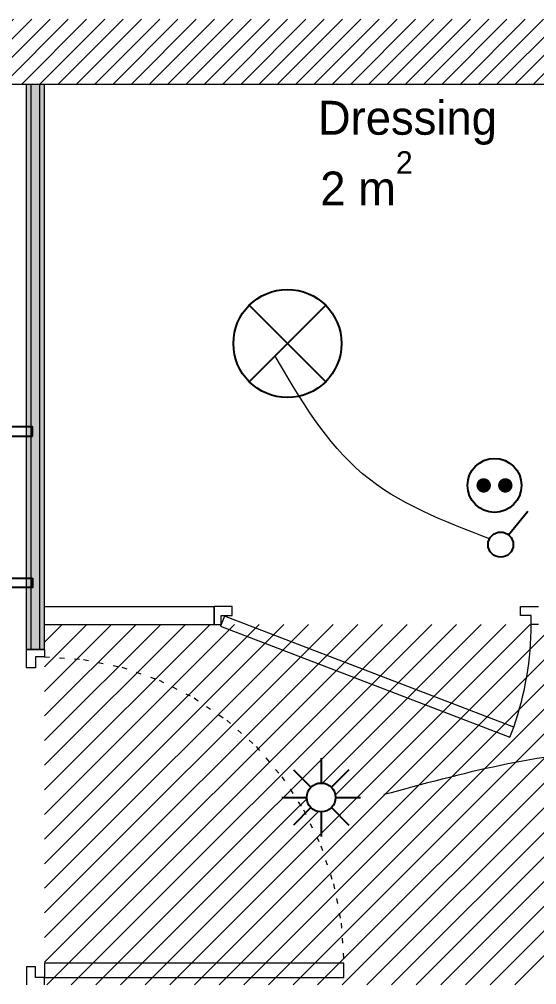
# Model space of a CAD drawing. Header units: centimetres. Extents: x 2738 to 7810, y 2495 to 5758.
# Drawn here: x 5056.7 to 5200.2, y 3884.4 to 4152.4 of the extents above; entities that cross this region are included whole.
import ezdxf

# ---------------------------------------------------------------- set-up
doc = ezdxf.new("R2010")
doc.units = ezdxf.units.CM
doc.header["$LTSCALE"] = 12.7
doc.linetypes.add('Style de ligne -18', pattern=[0.328084, 0.109361, -0.218723])
for name, color, linetype, lineweight in [('B amÈnagement intÈrieur', 7, 'Continuous', 5), ('B Faux plafonds', 7, 'Continuous', 5), ('B GÈnÈral', 7, 'Continuous', 5), ('B Général', 7, 'Continuous', 5), ('C ANNOTATIONS-texte', 7, 'Continuous', 5), ('C ANNOTATIONS-texte surfaces', 7, 'Continuous', 5), ('F REMPLISSAGE-vert clair', 7, 'Continuous', 13), ('F REMPLISSAGE-vert clair-1', 7, 'Continuous', 5), ('F REMPLISSAGE-vert foncÈ', 7, 'Continuous', 5), ('F REMPLISSAGE-vert foncé', 7, 'Continuous', 13), ('prlm-ELEC-CFO', 1, 'Continuous', 25)]:
    doc.layers.add(name, color=color, linetype=linetype, lineweight=lineweight)
doc.layers.add('prlm-CHAUFF-CONV', color=20, linetype='Continuous')
doc.styles.add('Eurostile', font='')
doc.styles.get('Eurostile').set_extended_font_data('Eurostile')

# ---------------------------------------------------------------- blocks, each defined once
blk = doc.blocks.new('xi.PTCE')
at = {"layer": 'prlm-ELEC-CFO', "color": 0}
for points in [[(-10.61, 10.61), (10.61, -10.61)], [(10.61, 10.61), (-10.61, -10.61)]]:
    blk.add_lwpolyline(points, dxfattribs=at)
at = {"layer": 'prlm-ELEC-CFO', "color": 0, "linetype": 'ByBlock'}
blk.add_circle((0, 0), 15, dxfattribs=at)
blk = doc.blocks.new('xi.SA')
at = {"layer": 'prlm-ELEC-CFO', "color": 0}
blk.add_lwpolyline([(0.2, -1.28), (5.5, 5.28)], dxfattribs=at)
blk.add_circle((-2, -4), 3.5, dxfattribs=at)
blk = doc.blocks.new('xi.PC')
at = {"color": 0, "lineweight": 5}
blk.add_wipeout([(-7.5, -7.5), (7.5, -7.5), (7.5, 7.5), (-7.5, 7.5)], dxfattribs=at).dxf.layer = 'prlm-ELEC-CFO'
at = {"layer": 'prlm-ELEC-CFO', "color": 0, "linetype": 'ByBlock', "lineweight": 5, "const_width": 2}
for points in [[(-4, 0, 1), (-2, 0, 1)], [(2, 0, 1), (4, 0, 1)]]:
    blk.add_lwpolyline(points, format="xyb", close=True, dxfattribs=at)
at = {"layer": 'prlm-ELEC-CFO', "color": 0, "linetype": 'ByBlock', "lineweight": -2}
blk.add_circle((0, 0), 7.5, dxfattribs=at)
blk = doc.blocks.new('xi.SPOT')
at = {"color": 0, "lineweight": 5}
blk.add_wipeout([(-4, 0), (-2.83, -2.83), (0, -4), (2.83, -2.83), (4, 0), (2.83, 2.83), (0, 4), (-2.83, 2.83)], dxfattribs=at).dxf.layer = 'prlm-ELEC-CFO'
at = {"layer": 'prlm-ELEC-CFO', "color": 0, "linetype": 'ByBlock', "lineweight": -2, "flags": 128}
for points in [[(0, 10.88), (0, 4)], [(-7.69, 7.69), (-2.83, 2.83)], [(7.69, 7.69), (2.83, 2.83)], [(-10.88, 0), (-4, 0)], [(4, 0), (10.88, 0)], [(-2.83, -2.83), (-7.69, -7.69)], [(0, -4), (0, -10.88)], [(2.83, -2.83), (7.69, -7.69)]]:
    blk.add_lwpolyline(points, dxfattribs=at)
at = {"layer": 'prlm-ELEC-CFO', "color": 0, "linetype": 'ByBlock', "lineweight": -2}
blk.add_circle((0, 0), 4, dxfattribs=at)
blk = doc.blocks.new('xi.TSL-050-050')
at = {"layer": 'prlm-CHAUFF-CONV', "linetype": 'ByBlock', "lineweight": -2}
h = blk.add_hatch(color=0, dxfattribs=at)
edge = h.paths.add_edge_path()
edge.add_arc((-23.5, 7.5), 1.5, 0, 360)
edge = h.paths.add_edge_path(flags=17)
edge.add_arc((-23.5, 7.5), 1, 0, 360)
edge = h.paths.add_edge_path()
edge.add_arc((23.5, 7.5), 1.5, 0, 360)
edge = h.paths.add_edge_path(flags=17)
edge.add_arc((23.5, 7.5), 1, 0, 360)
at = {"layer": 'prlm-CHAUFF-CONV', "color": 0, "linetype": 'ByBlock', "lineweight": -2, "flags": 128}
for points in [[(23.5, 9), (-23.5, 9)], [(23.5, 6), (-23.5, 6)]]:
    blk.add_lwpolyline(points, dxfattribs=at)
at = {"layer": 'prlm-CHAUFF-CONV', "color": 0, "linetype": 'ByBlock', "lineweight": -2}
for points in [[(-19.73, 0), (-22.27, 0), (-22.27, 6), (-19.73, 6)], [(19.73, 0), (22.27, 0), (22.27, 6), (19.73, 6)]]:
    blk.add_lwpolyline(points, close=True, dxfattribs=at)
for centre, radius in [((-23.5, 7.5), 1.5), ((-23.5, 7.5), 1), ((23.5, 7.5), 1.5), ((23.5, 7.5), 1)]:
    blk.add_circle(centre, radius, dxfattribs=at)

msp = doc.modelspace()

# ---------------------------------------------------------------- hatches: boundary and pattern name
at = {"layer": 'B GÈnÈral', "linetype": 'Continuous', "lineweight": 5}
h = msp.add_hatch(dxfattribs=at)
h.set_pattern_fill('50_BETON', style=0, pattern_type=2)
h.set_pattern_definition([(45, (0, 0), (2.4253472, -2.6458333), [])])
h.paths.add_polyline_path([(5431.35, 4152.39), (4337.44, 4152.39), (4355.44, 4134.39), (5431.35, 4134.39)])

# ---------------------------------------------------------------- linework, layer by layer
at = {"layer": 'B amÈnagement intÈrieur', "color": 253, "linetype": 'Continuous', "lineweight": 5, "true_color": 0xaaaaaa}
for p, q in [((5063.69, 3979.49), (5068.59, 3984.39)), ((5063.69, 3972.66), (5075.42, 3984.39))]:
    msp.add_line(p, q, dxfattribs=at)
at = {"layer": 'B Faux plafonds', "color": 253, "linetype": 'Continuous', "lineweight": 5, "true_color": 0xaaaaaa}
for p, q in [((5063.69, 3965.82), (5082.26, 3984.39)), ((5063.69, 3958.99), (5089.09, 3984.39)), ((5063.69, 3952.15), (5095.93, 3984.39)), ((5063.69, 3945.32), (5102.76, 3984.39)), ((5063.69, 3938.48), (5109.6, 3984.39)), ((5063.69, 3931.65), (5116.43, 3984.39)), ((5063.69, 3924.81), (5123.27, 3984.39)), ((5063.69, 3917.98), (5130.1, 3984.39)), ((5063.69, 3911.14), (5136.94, 3984.39)), ((5063.69, 3904.31), (5143.77, 3984.39)), ((5063.69, 3897.47), (5150.61, 3984.39)), ((5063.69, 3890.64), (5157.44, 3984.39)), ((5064.28, 3884.39), (5164.28, 3984.39)), ((5071.11, 3884.39), (5171.11, 3984.39)), ((5077.95, 3884.39), (5177.95, 3984.39)), ((5084.78, 3884.39), (5184.78, 3984.39)), ((5091.62, 3884.39), (5191.62, 3984.39)), ((5098.45, 3884.39), (5198.45, 3984.39)), ((5105.29, 3884.39), (5205.29, 3984.39)), ((5112.12, 3884.39), (5212.12, 3984.39)), ((5118.96, 3884.39), (5218.96, 3984.39)), ((5125.79, 3884.39), (5225.79, 3984.39)), ((5132.63, 3884.39), (5232.63, 3984.39)), ((5139.46, 3884.39), (5239.46, 3984.39)), ((5146.3, 3884.39), (5246.3, 3984.39)), ((5153.13, 3884.39), (5253.13, 3984.39)), ((5159.97, 3884.39), (5259.97, 3984.39)), ((5166.8, 3884.39), (5266.8, 3984.39)), ((5173.64, 3884.39), (5273.64, 3984.39)), ((5180.47, 3884.39), (5280.47, 3984.39)), ((5187.31, 3884.39), (5287.31, 3984.39)), ((5194.15, 3884.39), (5294.15, 3984.39))]:
    msp.add_line(p, q, dxfattribs=at)
at = {"layer": 'B GÈnÈral', "color": 9, "linetype": 'Continuous', "true_color": 0xc0dcc0}
msp.add_solid([(5063.69, 3977.39), (5058.69, 3977.39), (5063.69, 4134.39), (5058.69, 4134.39)], dxfattribs=at)
at = {"layer": 'B Général', "color": 7, "linetype": 'Continuous', "lineweight": 18}
msp.add_line((4355.44, 4134.39), (5431.35, 4134.39), dxfattribs=at)
at = {"layer": 'B Général', "color": 7, "linetype": 'Continuous', "lineweight": 5}
for p, q in [((4355.44, 4134.39), (5431.35, 4134.39)), ((5063.69, 3989.39), (5110.71, 3989.39)), ((5110.71, 3984.39), (5110.71, 3989.39)), ((5063.69, 3984.39), (5110.71, 3984.39)), ((5061.19, 3889.39), (5058.69, 3889.39)), ((5058.69, 3889.39), (5058.69, 3884.39)), ((5061.19, 3886.39), (5061.19, 3889.39)), ((5063.69, 3886.39), (5061.19, 3886.39)), ((5063.69, 3884.39), (5063.69, 3886.39))]:
    msp.add_line(p, q, dxfattribs=at)
at = {"layer": 'B Général', "color": 98, "linetype": 'Continuous', "lineweight": 13, "true_color": 0x004400}
for p, q in [((5058.69, 3977.39), (5058.69, 4134.39)), ((5063.69, 3989.39), (5063.69, 4134.39)), ((5063.69, 3977.39), (5063.69, 3984.39)), ((5063.69, 3977.39), (5058.69, 3977.39))]:
    msp.add_line(p, q, dxfattribs=at)
at = {"layer": 'B Général', "color": 7, "linetype": 'Continuous', "lineweight": 13}
for p, q in [((5063.69, 3989.39), (5110.71, 3989.39)), ((5063.69, 3984.39), (5110.71, 3984.39))]:
    msp.add_line(p, q, dxfattribs=at)
at = {"layer": 'B Général', "color": 7, "linetype": 'Continuous', "lineweight": 9}
for p, q in [((5115.71, 3989.39), (5110.71, 3989.39)), ((5110.71, 3989.39), (5110.71, 3984.39)), ((5115.71, 3986.89), (5115.71, 3989.39)), ((5195.71, 3986.89), (5195.71, 3989.39)), ((5195.71, 3989.39), (5200.71, 3989.39)), ((5113.61, 3986.72), (5112.54, 3983.92)), ((5112.71, 3984.39), (5112.71, 3986.89)), ((5112.71, 3986.89), (5115.71, 3986.89)), ((5193.9, 3955.9), (5113.61, 3986.72)), ((5198.71, 3986.89), (5195.71, 3986.89)), ((5198.71, 3984.39), (5198.71, 3986.89)), ((5110.71, 3984.39), (5112.71, 3984.39)), ((5112.54, 3983.92), (5192.82, 3953.1)), ((5200.71, 3984.39), (5198.71, 3984.39)), ((5192.82, 3953.1), (5193.9, 3955.9))]:
    msp.add_line(p, q, dxfattribs=at)
at = {"layer": 'B Général', "linetype": 'Style de ligne -18', "lineweight": 5}
for p, q in [((5063.69, 3975.39), (5074.52, 3974.66)), ((5074.52, 3974.66), (5085.17, 3972.49)), ((5085.17, 3972.49), (5095.45, 3968.92)), ((5095.45, 3968.92), (5105.19, 3964)), ((5105.19, 3964), (5114.22, 3957.82)), ((5114.22, 3957.82), (5122.38, 3950.49)), ((5140.37, 3922.92), (5143.86, 3912.39)), ((5143.86, 3912.39), (5145.98, 3901.48)), ((5145.98, 3901.48), (5146.69, 3890.39))]:
    msp.add_line(p, q, dxfattribs=at)
at = {"layer": 'B Général'}
for p, q in [((5146.69, 3890.39), (5063.69, 3890.39)), ((5063.69, 3890.39), (5063.69, 3886.39)), ((5146.69, 3886.39), (5146.69, 3890.39)), ((5063.69, 3886.39), (5146.69, 3886.39))]:
    msp.add_line(p, q, dxfattribs=at)
at = {"layer": 'B Général', "color": 7, "linetype": 'Continuous', "lineweight": 5, "flags": 128}
msp.add_lwpolyline([(5063.69, 3977.39), (5063.69, 3975.39), (5061.19, 3975.39), (5061.19, 3972.39), (5058.69, 3972.39), (5058.69, 3977.39), (5058.69, 3977.39), (5058.69, 3977.39), (5062.98, 3977.39), (5062.98, 3977.39)], close=True, dxfattribs=at)
at = {"layer": 'B Général', "color": 7, "linetype": 'Continuous', "lineweight": 5}
msp.add_arc((5112.71, 3984.39), 86, 340.6651, 0, dxfattribs=at)
at = {"layer": 'F REMPLISSAGE-vert clair'}
for p, q in [((5059.99, 3977.39), (5059.99, 4134.39)), ((5062.39, 3977.39), (5062.39, 4134.39))]:
    msp.add_line(p, q, dxfattribs=at)
at = {"layer": 'F REMPLISSAGE-vert clair-1', "color": 9, "linetype": 'Continuous', "true_color": 0xc0dcc0}
msp.add_solid([(5059.99, 3977.39), (5062.39, 3977.39), (5059.99, 4134.39), (5062.39, 4134.39)], dxfattribs=at)
at = {"layer": 'F REMPLISSAGE-vert foncÈ', "color": 54, "linetype": 'Continuous', "true_color": 0x99aa00}
for points in [[(5058.69, 3977.39), (5059.99, 3977.39), (5058.69, 4134.39), (5059.99, 4134.39)], [(5062.39, 3977.39), (5063.69, 3977.39), (5062.39, 4134.39), (5063.69, 4134.39)]]:
    msp.add_solid(points, dxfattribs=at)
at = {"layer": 'F REMPLISSAGE-vert foncé', "color": 98, "linetype": 'Continuous', "lineweight": 13, "true_color": 0x004400}
for p, q in [((5058.69, 3977.39), (5058.69, 4134.39)), ((5063.69, 3977.39), (5063.69, 4134.39))]:
    msp.add_line(p, q, dxfattribs=at)
at = {"layer": 'F REMPLISSAGE-vert foncé'}
for p, q in [((5059.99, 3977.39), (5059.99, 4134.39)), ((5062.39, 3977.39), (5062.39, 4134.39))]:
    msp.add_line(p, q, dxfattribs=at)
at = {"layer": 'prlm-ELEC-CFO', "lineweight": 13}
for points in [[(5187.12, 4008.14), (5151.94, 4026.21), (5127.56, 4059.07)], [(5299.81, 3937.14), (5222.63, 3949.45), (5157.81, 3937.14)]]:
    msp.add_spline(points, degree=3, dxfattribs=at)

# ---------------------------------------------------------------- block references
at = {"layer": 'prlm-CHAUFF-CONV', "rotation": 90}
msp.add_blockref('xi.TSL-050-050', (5060.34, 4016.93), dxfattribs=at)
at = {"layer": 'prlm-ELEC-CFO'}
for name, p in [('xi.PTCE', (5131.08, 4062.37)), ('xi.SA', (5192.23, 4010.54))]:
    msp.add_blockref(name, p, dxfattribs=at)

# ---------------------------------------------------------------- texts
at = {"layer": 'C ANNOTATIONS-texte', "insert": (5164.36, 4117.49), "char_height": 9.412, "attachment_point": 8, "line_spacing_factor": 0.894142, "style": 'Eurostile'}
msp.add_mtext('Dressing', dxfattribs=at)
at = {"layer": 'C ANNOTATIONS-texte surfaces', "insert": (5153.01, 4115.75), "char_height": 9.412, "attachment_point": 2, "line_spacing_factor": 0.894142, "style": 'Eurostile'}
msp.add_mtext('2 m{\\H0.6667x;\\S2^ ;}', dxfattribs=at)

# ---------------------------------------------------------------- next in the draw order: block references
at = {"layer": 'prlm-ELEC-CFO'}
for name, p in [('xi.PC', (5188.52, 4022.98)), ('xi.SPOT', (5140.44, 3936.37))]:
    msp.add_blockref(name, p, dxfattribs=at)

# ---------------------------------------------------------------- next in the draw order: linework, layer by layer
at = {"layer": 'B Général', "linetype": 'Style de ligne -18', "lineweight": 5}
for p, q in [((5122.38, 3950.49), (5129.54, 3942.13)), ((5129.54, 3942.13), (5135.57, 3932.89)), ((5135.57, 3932.89), (5140.37, 3922.92))]:
    msp.add_line(p, q, dxfattribs=at)

doc.saveas('drawing.dxf')
